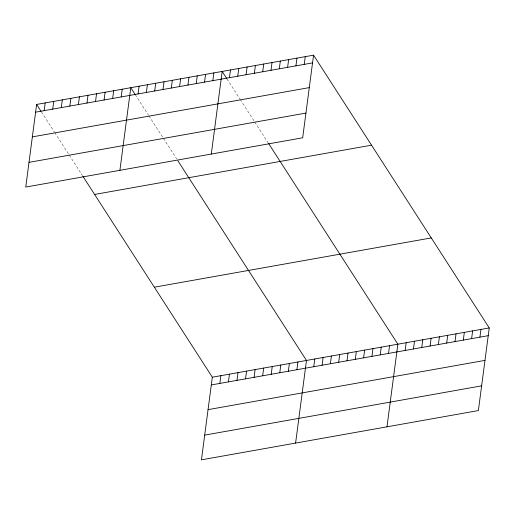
<?xml version="1.0" encoding="UTF-8"?>
<svg xmlns="http://www.w3.org/2000/svg" width="515" height="515" viewBox="0 0 515 515"><rect width="100%" height="100%" fill="white"/><g stroke="black" fill="none" stroke-linecap="round" stroke-linejoin="round"><path stroke-width="0.39" stroke-dasharray="2.58 1.93" d="M227.006 78.924L239.887 98.932M240.286 99.556L253.979 120.806M254.783 122.061L268.07 142.687M135.213 94.56L148.5 115.186M148.899 115.811L162.998 137.692M163.397 138.316L176.684 158.942M41.458 111.935L54.345 131.937M54.745 132.567L68.836 154.442M69.242 155.067L82.529 175.699"/><path stroke-width="0.77" d="M36.629 104.436L25.75 187.061L302.678 137.795L313.558 55.169L36.629 104.436L41.058 111.311M44.168 110.641L45.185 102.91M52.73 109.122L53.747 101.391M61.291 107.596L62.309 99.865M69.847 106.077L70.864 98.346M78.409 104.551L79.426 96.82M86.971 103.032L87.988 95.301M95.526 101.507L96.543 93.775M104.088 99.987L105.105 92.249M112.65 98.462L113.667 90.73M121.205 96.936L122.222 89.204M119.905 170.311L130.784 87.685L135.213 94.56M138.072 93.936L139.095 86.205M146.382 92.462L147.399 84.73M154.687 90.981L155.71 83.25M162.998 89.507L164.015 81.769M171.308 88.026L172.325 80.295M179.613 86.546L180.63 78.814M187.924 85.072L188.941 77.34M196.228 83.591L197.245 75.86M204.539 82.117L205.556 74.379M212.843 80.636L213.86 72.905M211.292 154.056L222.171 71.424L226.6 78.299M229.458 77.681L230.482 69.95M237.769 76.201L238.786 68.469M246.073 74.727L247.097 66.989M82.928 176.323L212.322 377.205L201.442 459.831L478.371 410.564L489.25 327.939L313.558 55.169M254.384 73.246L255.401 65.514M219.86 383.418L220.884 375.68M262.695 71.765L263.712 64.034M228.422 381.892L229.439 374.16M270.999 70.291L272.017 62.56M236.984 380.366L238.001 372.635M279.31 68.81L280.327 61.079M245.539 378.847L246.556 371.115M287.615 67.336L288.632 59.598M254.101 377.321L255.118 369.59M295.925 65.856L296.943 58.124M262.663 375.802L263.68 368.071M304.23 64.375L305.247 56.644M271.218 374.276L272.235 366.545M279.78 372.757L280.797 365.026M288.342 371.231L289.359 363.5M296.898 369.712L297.915 361.974M295.597 443.08L306.476 360.455L177.894 160.822M313.764 366.706L314.787 358.974M322.075 365.232L323.092 357.5M330.385 363.751L331.402 356.019M338.69 362.277L339.707 354.545M347.001 360.796L348.018 353.065M355.305 359.315L356.322 351.584M363.616 357.841L364.633 350.11M371.92 356.361L372.937 348.629M380.231 354.887L381.248 347.155M388.535 353.406L389.552 345.674M386.984 426.826L397.863 344.194L268.476 143.312M405.151 350.451L406.174 342.72M413.461 348.97L414.478 341.239M421.772 347.496L422.789 339.765M430.077 346.016L431.094 338.284M438.387 344.535L439.404 336.804M446.692 343.061L447.709 335.329M455.002 341.58L456.02 333.849M463.307 340.106L464.324 332.375M471.618 338.625L472.635 330.894M479.922 337.145L480.939 329.413M35.612 112.167L312.541 62.901M32.355 136.881L309.283 87.614M29.001 162.347L305.936 113.081M94.606 194.451L371.534 145.179M154.339 287.19L431.274 237.924M212.322 377.205L489.25 327.939M211.305 384.937L488.233 335.671M208.047 409.65L484.976 360.384M204.693 435.117L481.628 385.851"/></g></svg>
